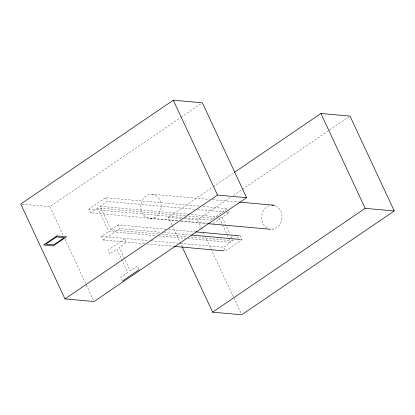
<?xml version="1.0" encoding="UTF-8"?>
<svg xmlns="http://www.w3.org/2000/svg" width="415" height="415" viewBox="0 0 415 415"><rect width="100%" height="100%" fill="white"/><g stroke="black" fill="none" stroke-linecap="round" stroke-linejoin="round"><path stroke-width="0.31" stroke-dasharray="2.08 1.56" d="M22.016 204.159L49.831 206.66L180.426 117.761M180.961 117.398L200.761 103.921M177.713 220.645L90.527 212.812L88.805 209.108L105.529 197.722L199.174 206.141M90.527 212.812L97.686 207.936L185.521 215.831M158.203 234.034L111.054 229.801L100.098 206.297L107.257 201.42L195.086 209.316M144.544 243.724L103.211 240.01L101.488 236.311L108.647 231.44L156.439 235.736M111.054 229.801L118.218 224.925L166.005 229.22M103.211 240.01L119.94 228.624L161.274 232.338M171.95 224.925L168.397 217.315L212.822 187.077M213.357 186.709L233.697 172.868M184.203 218.736L197.478 219.929L231.197 196.975M233.339 195.517L241.904 189.686M242.438 189.323L348.948 116.823M213.097 223.431L219.748 218.902L230.709 242.407L223.55 247.283L180.276 243.392M220.22 217.092L222.155 217.263L229.319 212.392L228.826 211.334M191.139 236.996L233.116 240.767L234.651 239.725M237.209 237.982L240.275 235.896L242.002 239.595L225.272 250.982L223.55 247.283M152.051 194.267A12.144 10.214 -84.9 0 1 159.189 213.222A12.144 10.214 -84.9 0 1 141.572 211.583A12.144 10.214 -84.9 0 1 152.051 194.267L209.264 199.407M212.475 199.693L238.833 202.064M203.049 206.488L227.591 208.693L210.862 220.08L185.676 217.818M197.67 209.549L224.152 211.925M226.735 212.158L229.319 212.392M100.098 206.297L188.576 214.249M191.159 214.477L217.636 216.858M188.747 216.116L213.938 218.383M217.813 218.731L219.748 218.902M88.805 209.108L182.444 217.527M168.397 217.315L181.044 218.451M181.588 220.993L206.774 223.254M149.825 218.451L178.108 220.993M180.681 221.221L207.038 223.592M168.589 229.454L195.071 231.835M238.34 235.72L240.275 235.896M163.858 232.571L190.335 234.952M240.71 239.476L242.002 239.595M162.078 234.387L187.264 236.649M159.023 235.964L185.5 238.345M188.083 238.578L230.709 242.407M101.488 236.311L148.632 240.55M151.216 240.783L177.693 243.159M147.128 243.958L173.605 246.339M222.155 217.263L229.827 233.718M230.922 236.068L232.296 239.004M232.566 239.595L233.116 240.767M197.478 219.929L201.026 227.539M201.301 228.126L202.94 231.637M203.21 232.224L233.521 297.218M233.795 297.804L241.167 313.615M172.22 225.511L181.775 246.007M105.529 197.722L107.257 201.42M118.218 224.925L119.94 228.624M138.849 269.174L137.37 265.999L130.211 270.876L124.728 259.126M124.459 258.535L119.25 247.371L126.409 242.5L124.687 238.801L107.957 250.188L109.685 253.887L116.843 249.01L127.799 272.515L120.641 277.391L121.875 280.032M97.686 207.936L108.647 231.44M49.831 206.66L63.21 235.352M64.849 238.864L93.52 300.346M275.601 205.83A12.144 10.214 -84.9 0 1 282.008 217.419A12.144 10.214 -84.9 0 1 274.683 228.738M267.11 228.172A12.144 10.214 -84.9 0 1 261.668 215.836A12.144 10.214 -84.9 0 1 269.906 205.373"/><path stroke-width="0.62" d="M173.288 100.212L20.75 204.045L64.984 298.904L94.065 301.518L246.603 197.685L202.37 102.827L173.288 100.212L217.522 195.071L246.603 197.685M234.231 172.5L320.935 113.482L350.016 116.096L394.25 210.955L241.712 314.788L212.63 312.173L182.05 246.593M64.984 298.904L217.522 195.071M122.368 281.09L139.098 269.703M212.63 312.173L365.169 208.34L394.25 210.955M239.476 202.121L272.904 205.124M207.676 223.649L270.679 229.308M195.714 231.892L238.34 235.72M191.626 235.066L240.062 239.419M174.253 246.396L223.981 250.868M320.935 113.482L365.169 208.34M271.924 205.088A12.144 10.214 -84.9 0 1 274.735 205.498M273.672 229.064A12.144 10.214 -84.9 0 1 272.655 229.267M56.86 235.943L43.565 244.995L53.245 245.862L66.54 236.815L56.86 235.943M56.513 236.903L45.79 244.202L53.597 244.902L64.32 237.603L56.513 236.903"/></g></svg>
